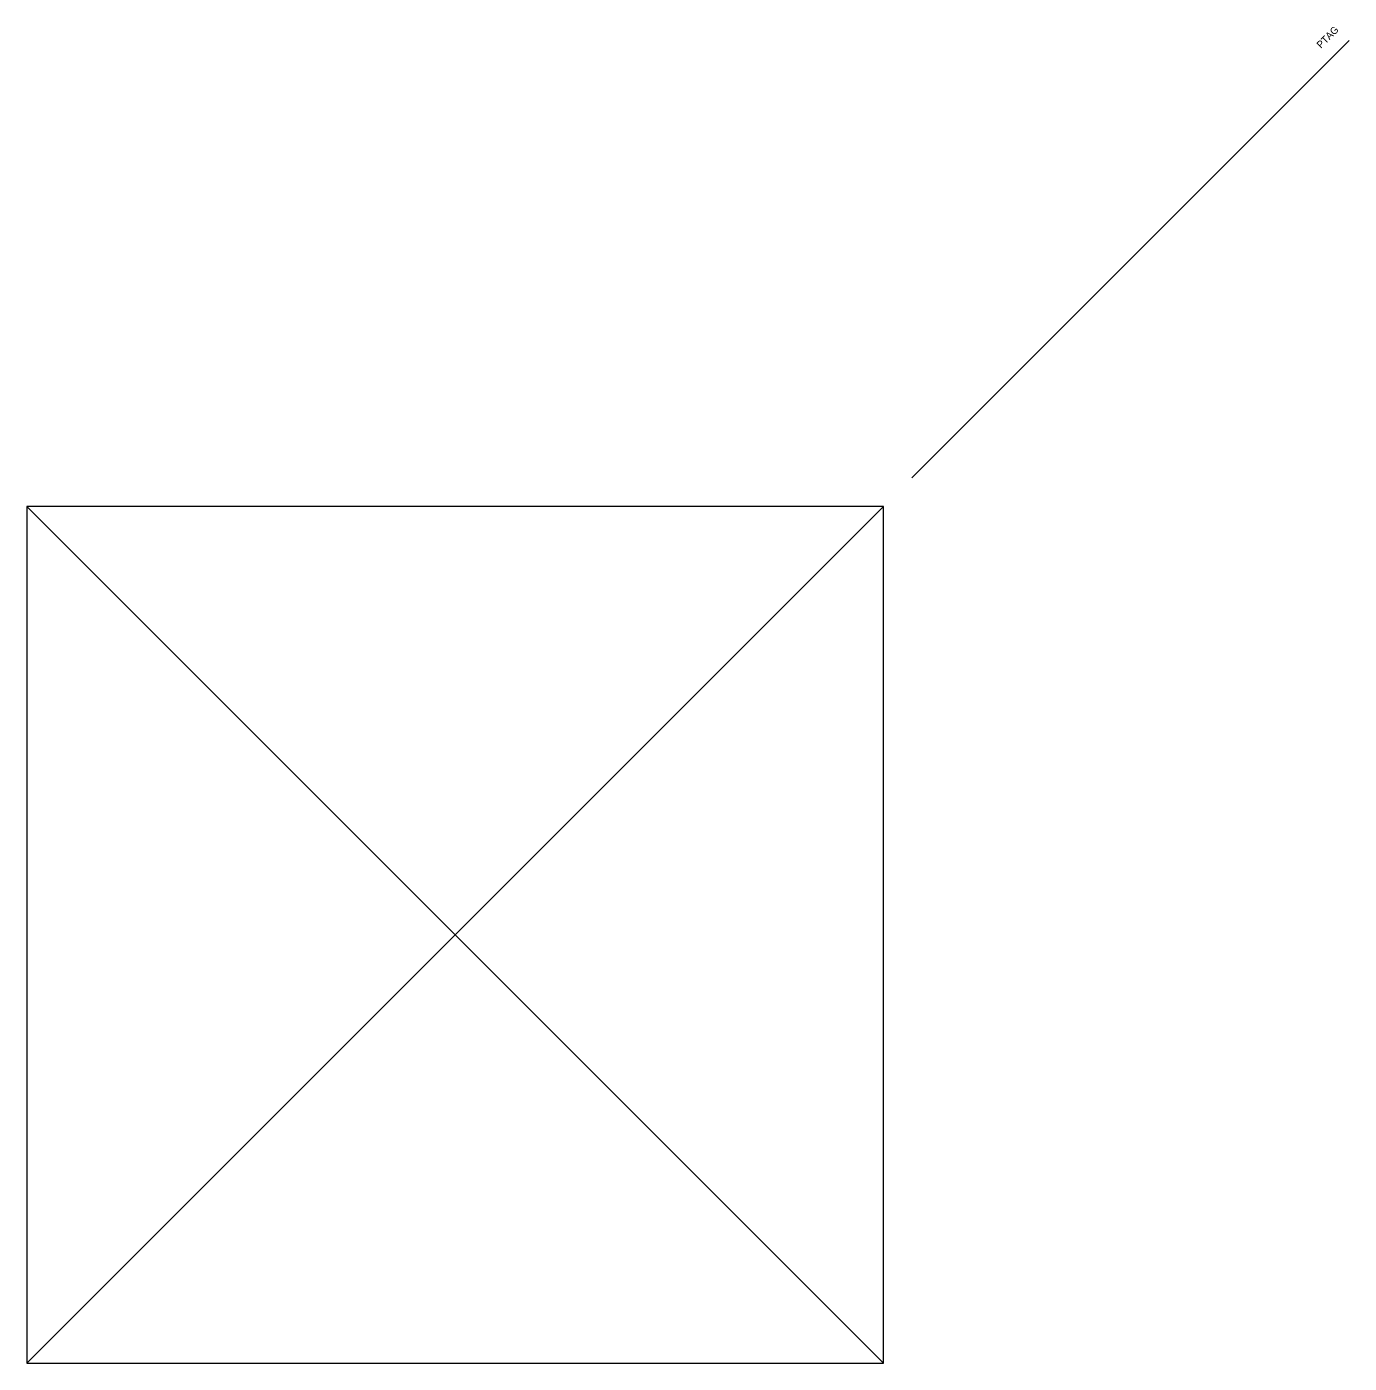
# Model space of a CAD drawing. Extents: x -6 to 12.5, y -6 to 12.7.
import ezdxf
from ezdxf.enums import TextEntityAlignment as Align

# ---------------------------------------------------------------- set-up
doc = ezdxf.new("R2010")
doc.units = 0
doc.header["$LTSCALE"] = 0.375
doc.header["$MEASUREMENT"] = 0
for name, color, linetype in [('S-WHAT', 7, 'Continuous'), ('S-WPOST', 7, 'Continuous'), ('~-L18', 7, 'Continuous')]:
    doc.layers.add(name, color=color, linetype=linetype)

msp = doc.modelspace()

# ---------------------------------------------------------------- linework, layer by layer
at = {"layer": 'S-WHAT'}
for p, q in [((-6, 6), (6, -6)), ((-6, -6), (6, 6))]:
    msp.add_line(p, q, dxfattribs=at)
at = {"layer": 'S-WPOST'}
msp.add_lwpolyline([(-6, -6), (6, -6), (6, 6), (-6, 6)], close=True, dxfattribs=at)
at = {"layer": '~-L18'}
msp.add_line((6.4, 6.4), (12.525, 12.525), dxfattribs=at)

# ---------------------------------------------------------------- texts
msp.add_attdef('PTAG', text='2P1', height=0.1, rotation=45).set_placement((12.386, 12.665), align=Align.RIGHT)

doc.saveas('drawing.dxf')
